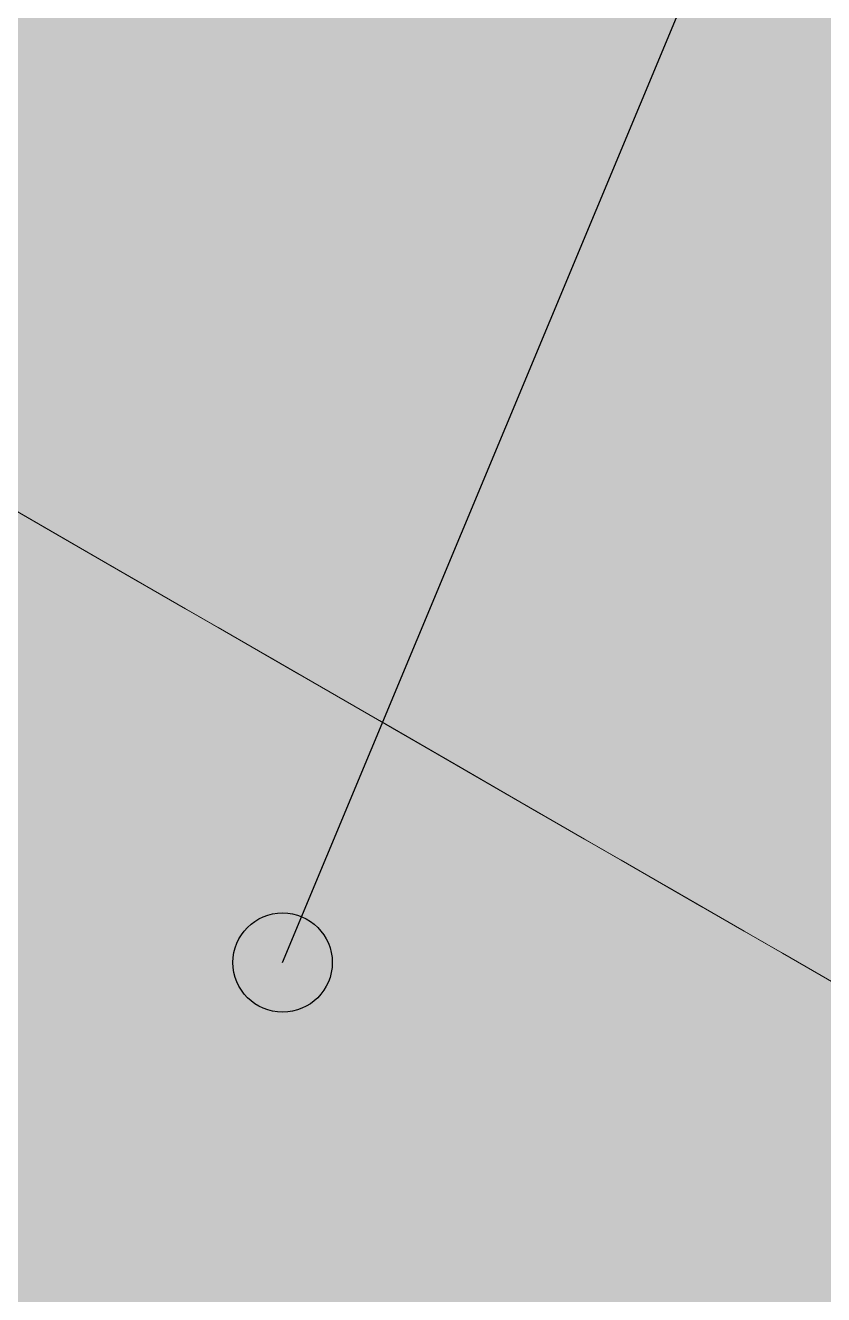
# Model space of a CAD drawing. Header units: metres. Extents: x 349122 to 349453, y 9281252 to 9281971.
# Drawn here: x 349263.943 to 349264.0716, y 9281654.1645 to 9281654.3691 of the extents above; entities that cross this region are included whole.
import ezdxf

# ---------------------------------------------------------------- set-up
doc = ezdxf.new("R2010")
doc.units = ezdxf.units.M
doc.header["$LTSCALE"] = 0.25
doc.layers.add('ISO-3D', color=7, linetype='CONTINUOUS', lineweight=13)
doc.layers.add('ISO-3D-ARISTAS', color=250, linetype='CONTINUOUS', lineweight=13)
doc.layers.add('LLAMADAS-NUM', color=30, linetype='CONTINUOUS', lineweight=25, true_color=0xc05014)

msp = doc.modelspace()

# ---------------------------------------------------------------- linework, layer by layer
at = {"layer": 'ISO-3D', "true_color": 0x9e9c96}
for points in [[(349263.94696, 9281654.38138), (349263.95995, 9281654.37388), (349263.93403, 9281654.37391), (349263.94702, 9281654.36641)], [(349263.97287, 9281654.38134), (349263.98587, 9281654.37384), (349263.95995, 9281654.37388), (349263.97294, 9281654.36638)], [(349263.99879, 9281654.3813), (349264.01178, 9281654.3738), (349263.98587, 9281654.37384), (349263.99886, 9281654.36634)], [(349264.02471, 9281654.38127), (349264.0377, 9281654.37377), (349264.01178, 9281654.3738), (349264.02477, 9281654.3663)], [(349264.05063, 9281654.38123), (349264.06362, 9281654.37373), (349264.0377, 9281654.37377), (349264.05069, 9281654.36627)], [(349264.07654, 9281654.3812), (349264.08953, 9281654.3737), (349264.06362, 9281654.37373), (349264.07661, 9281654.36623)], [(349263.94231, 9281654.37831), (349263.95496, 9281654.371), (349263.9296, 9281654.37097), (349263.94226, 9281654.36367)], [(349263.96766, 9281654.37833), (349263.98052, 9281654.37091), (349263.95496, 9281654.371), (349263.96782, 9281654.36358)], [(349263.99323, 9281654.37824), (349264.00608, 9281654.37082), (349263.98052, 9281654.37091), (349263.99338, 9281654.36348)], [(349264.01879, 9281654.37815), (349264.03165, 9281654.37073), (349264.00608, 9281654.37082), (349264.01894, 9281654.36339)], [(349264.04435, 9281654.37806), (349264.05721, 9281654.37064), (349264.03165, 9281654.37073), (349264.0445, 9281654.3633)], [(349264.06991, 9281654.37797), (349264.08277, 9281654.37055), (349264.05721, 9281654.37064), (349264.07007, 9281654.36321)], [(349263.93403, 9281654.37391), (349263.94702, 9281654.36641), (349263.9211, 9281654.36645), (349263.93409, 9281654.35895)], [(349263.95995, 9281654.37388), (349263.97294, 9281654.36638), (349263.94702, 9281654.36641), (349263.96001, 9281654.35891)], [(349263.98587, 9281654.37384), (349263.99886, 9281654.36634), (349263.97294, 9281654.36638), (349263.98593, 9281654.35888)], [(349264.01178, 9281654.3738), (349264.02477, 9281654.3663), (349263.99886, 9281654.36634), (349264.01185, 9281654.35884)], [(349264.0377, 9281654.37377), (349264.05069, 9281654.36627), (349264.02477, 9281654.3663), (349264.03776, 9281654.3588)], [(349264.06362, 9281654.37373), (349264.07661, 9281654.36623), (349264.05069, 9281654.36627), (349264.06368, 9281654.35877)], [(349263.95496, 9281654.371), (349263.96782, 9281654.36358), (349263.94226, 9281654.36367), (349263.95512, 9281654.35624)], [(349263.98052, 9281654.37091), (349263.99338, 9281654.36348), (349263.96782, 9281654.36358), (349263.98068, 9281654.35615)], [(349264.00608, 9281654.37082), (349264.01894, 9281654.36339), (349263.99338, 9281654.36348), (349264.00624, 9281654.35606)], [(349264.03165, 9281654.37073), (349264.0445, 9281654.3633), (349264.01894, 9281654.36339), (349264.0318, 9281654.35597)], [(349264.05721, 9281654.37064), (349264.07007, 9281654.36321), (349264.0445, 9281654.3633), (349264.05736, 9281654.35588)], [(349264.08277, 9281654.37055), (349264.09563, 9281654.36312), (349264.07007, 9281654.36321), (349264.08292, 9281654.35579)], [(349263.94702, 9281654.36641), (349263.96001, 9281654.35891), (349263.93409, 9281654.35895), (349263.94708, 9281654.35145)], [(349263.97294, 9281654.36638), (349263.98593, 9281654.35888), (349263.96001, 9281654.35891), (349263.973, 9281654.35141)], [(349263.99886, 9281654.36634), (349264.01185, 9281654.35884), (349263.98593, 9281654.35888), (349263.99892, 9281654.35138)], [(349264.02477, 9281654.3663), (349264.03776, 9281654.3588), (349264.01185, 9281654.35884), (349264.02484, 9281654.35134)], [(349264.05069, 9281654.36627), (349264.06368, 9281654.35877), (349264.03776, 9281654.3588), (349264.05075, 9281654.3513)], [(349264.07661, 9281654.36623), (349264.0896, 9281654.35873), (349264.06368, 9281654.35877), (349264.07667, 9281654.35127)], [(349263.94226, 9281654.36367), (349263.95512, 9281654.35624), (349263.92956, 9281654.35633), (349263.94242, 9281654.34891)], [(349263.96782, 9281654.36358), (349263.98068, 9281654.35615), (349263.95512, 9281654.35624), (349263.96798, 9281654.34882)], [(349263.99338, 9281654.36348), (349264.00624, 9281654.35606), (349263.98068, 9281654.35615), (349263.99354, 9281654.34873)], [(349264.01894, 9281654.36339), (349264.0318, 9281654.35597), (349264.00624, 9281654.35606), (349264.0191, 9281654.34864)], [(349264.0445, 9281654.3633), (349264.05736, 9281654.35588), (349264.0318, 9281654.35597), (349264.04466, 9281654.34855)], [(349264.07007, 9281654.36321), (349264.08292, 9281654.35579), (349264.05736, 9281654.35588), (349264.07022, 9281654.34845)], [(349263.93409, 9281654.35895), (349263.94708, 9281654.35145), (349263.92117, 9281654.35149), (349263.93416, 9281654.34399)], [(349263.96001, 9281654.35891), (349263.973, 9281654.35141), (349263.94708, 9281654.35145), (349263.96007, 9281654.34395)], [(349263.98593, 9281654.35888), (349263.99892, 9281654.35138), (349263.973, 9281654.35141), (349263.98599, 9281654.34391)], [(349264.01185, 9281654.35884), (349264.02484, 9281654.35134), (349263.99892, 9281654.35138), (349264.01191, 9281654.34388)], [(349264.03776, 9281654.3588), (349264.05075, 9281654.3513), (349264.02484, 9281654.35134), (349264.03783, 9281654.34384)], [(349264.06368, 9281654.35877), (349264.07667, 9281654.35127), (349264.05075, 9281654.3513), (349264.06374, 9281654.3438)], [(349263.95512, 9281654.35624), (349263.96798, 9281654.34882), (349263.94242, 9281654.34891), (349263.95528, 9281654.34148)], [(349263.98068, 9281654.35615), (349263.99354, 9281654.34873), (349263.96798, 9281654.34882), (349263.98084, 9281654.34139)], [(349264.00624, 9281654.35606), (349264.0191, 9281654.34864), (349263.99354, 9281654.34873), (349264.0064, 9281654.3413)], [(349264.0318, 9281654.35597), (349264.04466, 9281654.34855), (349264.0191, 9281654.34864), (349264.03196, 9281654.34121)], [(349264.05736, 9281654.35588), (349264.07022, 9281654.34845), (349264.04466, 9281654.34855), (349264.05752, 9281654.34112)], [(349264.08292, 9281654.35579), (349264.09578, 9281654.34836), (349264.07022, 9281654.34845), (349264.08308, 9281654.34103)], [(349263.94708, 9281654.35145), (349263.96007, 9281654.34395), (349263.93416, 9281654.34399), (349263.94715, 9281654.33649)], [(349263.973, 9281654.35141), (349263.98599, 9281654.34391), (349263.96007, 9281654.34395), (349263.97306, 9281654.33645)], [(349263.99892, 9281654.35138), (349264.01191, 9281654.34388), (349263.98599, 9281654.34391), (349263.99898, 9281654.33641)], [(349264.02484, 9281654.35134), (349264.03783, 9281654.34384), (349264.01191, 9281654.34388), (349264.0249, 9281654.33638)], [(349264.05075, 9281654.3513), (349264.06374, 9281654.3438), (349264.03783, 9281654.34384), (349264.05082, 9281654.33634)], [(349264.07667, 9281654.35127), (349264.08966, 9281654.34377), (349264.06374, 9281654.3438), (349264.07673, 9281654.3363)], [(349263.94242, 9281654.34891), (349263.95528, 9281654.34148), (349263.92972, 9281654.34158), (349263.94258, 9281654.33415)], [(349263.96798, 9281654.34882), (349263.98084, 9281654.34139), (349263.95528, 9281654.34148), (349263.96814, 9281654.33406)], [(349263.99354, 9281654.34873), (349264.0064, 9281654.3413), (349263.98084, 9281654.34139), (349263.9937, 9281654.33397)], [(349264.0191, 9281654.34864), (349264.03196, 9281654.34121), (349264.0064, 9281654.3413), (349264.01926, 9281654.33388)], [(349264.04466, 9281654.34855), (349264.05752, 9281654.34112), (349264.03196, 9281654.34121), (349264.04482, 9281654.33379)], [(349264.07022, 9281654.34845), (349264.08308, 9281654.34103), (349264.05752, 9281654.34112), (349264.07038, 9281654.3337)], [(349263.93416, 9281654.34399), (349263.94715, 9281654.33649), (349263.92123, 9281654.33652), (349263.93422, 9281654.32902)], [(349263.96007, 9281654.34395), (349263.97306, 9281654.33645), (349263.94715, 9281654.33649), (349263.96014, 9281654.32899)], [(349263.98599, 9281654.34391), (349263.99898, 9281654.33641), (349263.97306, 9281654.33645), (349263.98606, 9281654.32895)], [(349264.01191, 9281654.34388), (349264.0249, 9281654.33638), (349263.99898, 9281654.33641), (349264.01197, 9281654.32891)], [(349264.03783, 9281654.34384), (349264.05082, 9281654.33634), (349264.0249, 9281654.33638), (349264.03789, 9281654.32888)], [(349264.06374, 9281654.3438), (349264.07673, 9281654.3363), (349264.05082, 9281654.33634), (349264.06381, 9281654.32884)], [(349263.95528, 9281654.34148), (349263.96814, 9281654.33406), (349263.94258, 9281654.33415), (349263.95544, 9281654.32673)], [(349263.98084, 9281654.34139), (349263.9937, 9281654.33397), (349263.96814, 9281654.33406), (349263.981, 9281654.32664)], [(349264.0064, 9281654.3413), (349264.01926, 9281654.33388), (349263.9937, 9281654.33397), (349264.00656, 9281654.32655)], [(349264.03196, 9281654.34121), (349264.04482, 9281654.33379), (349264.01926, 9281654.33388), (349264.03212, 9281654.32645)], [(349264.05752, 9281654.34112), (349264.07038, 9281654.3337), (349264.04482, 9281654.33379), (349264.05768, 9281654.32636)], [(349264.08308, 9281654.34103), (349264.09594, 9281654.33361), (349264.07038, 9281654.3337), (349264.08324, 9281654.32627)], [(349263.94715, 9281654.33649), (349263.96014, 9281654.32899), (349263.93422, 9281654.32902), (349263.94721, 9281654.32152)], [(349263.97306, 9281654.33645), (349263.98606, 9281654.32895), (349263.96014, 9281654.32899), (349263.97313, 9281654.32149)], [(349263.99898, 9281654.33641), (349264.01197, 9281654.32891), (349263.98606, 9281654.32895), (349263.99905, 9281654.32145)], [(349264.0249, 9281654.33638), (349264.03789, 9281654.32888), (349264.01197, 9281654.32891), (349264.02496, 9281654.32141)], [(349264.05082, 9281654.33634), (349264.06381, 9281654.32884), (349264.03789, 9281654.32888), (349264.05088, 9281654.32138)], [(349264.07673, 9281654.3363), (349264.08972, 9281654.3288), (349264.06381, 9281654.32884), (349264.0768, 9281654.32134)], [(349263.94258, 9281654.33415), (349263.95544, 9281654.32673), (349263.92987, 9281654.32682), (349263.94273, 9281654.31939)], [(349263.96814, 9281654.33406), (349263.981, 9281654.32664), (349263.95544, 9281654.32673), (349263.96829, 9281654.3193)], [(349263.9937, 9281654.33397), (349264.00656, 9281654.32655), (349263.981, 9281654.32664), (349263.99386, 9281654.31921)], [(349264.01926, 9281654.33388), (349264.03212, 9281654.32645), (349264.00656, 9281654.32655), (349264.01942, 9281654.31912)], [(349264.04482, 9281654.33379), (349264.05768, 9281654.32636), (349264.03212, 9281654.32645), (349264.04498, 9281654.31903)], [(349264.07038, 9281654.3337), (349264.08324, 9281654.32627), (349264.05768, 9281654.32636), (349264.07054, 9281654.31894)], [(349263.93422, 9281654.32902), (349263.94721, 9281654.32152), (349263.92129, 9281654.32156), (349263.93428, 9281654.31406)], [(349263.96014, 9281654.32899), (349263.97313, 9281654.32149), (349263.94721, 9281654.32152), (349263.9602, 9281654.31402)], [(349263.98606, 9281654.32895), (349263.99905, 9281654.32145), (349263.97313, 9281654.32149), (349263.98612, 9281654.31399)], [(349264.01197, 9281654.32891), (349264.02496, 9281654.32141), (349263.99905, 9281654.32145), (349264.01204, 9281654.31395)], [(349264.03789, 9281654.32888), (349264.05088, 9281654.32138), (349264.02496, 9281654.32141), (349264.03795, 9281654.31391)], [(349264.06381, 9281654.32884), (349264.0768, 9281654.32134), (349264.05088, 9281654.32138), (349264.06387, 9281654.31388)], [(349263.95544, 9281654.32673), (349263.96829, 9281654.3193), (349263.94273, 9281654.31939), (349263.95559, 9281654.31197)], [(349263.981, 9281654.32664), (349263.99386, 9281654.31921), (349263.96829, 9281654.3193), (349263.98115, 9281654.31188)], [(349264.00656, 9281654.32655), (349264.01942, 9281654.31912), (349263.99386, 9281654.31921), (349264.00671, 9281654.31179)], [(349264.03212, 9281654.32645), (349264.04498, 9281654.31903), (349264.01942, 9281654.31912), (349264.03228, 9281654.3117)], [(349264.05768, 9281654.32636), (349264.07054, 9281654.31894), (349264.04498, 9281654.31903), (349264.05784, 9281654.31161)], [(349264.08324, 9281654.32627), (349264.0961, 9281654.31885), (349264.07054, 9281654.31894), (349264.0834, 9281654.31152)], [(349263.94721, 9281654.32152), (349263.9602, 9281654.31402), (349263.93428, 9281654.31406), (349263.94727, 9281654.30656)], [(349263.97313, 9281654.32149), (349263.98612, 9281654.31399), (349263.9602, 9281654.31402), (349263.97319, 9281654.30652)], [(349263.99905, 9281654.32145), (349264.01204, 9281654.31395), (349263.98612, 9281654.31399), (349263.99911, 9281654.30649)], [(349264.02496, 9281654.32141), (349264.03795, 9281654.31391), (349264.01204, 9281654.31395), (349264.02503, 9281654.30645)], [(349264.05088, 9281654.32138), (349264.06387, 9281654.31388), (349264.03795, 9281654.31391), (349264.05094, 9281654.30641)], [(349264.0768, 9281654.32134), (349264.08979, 9281654.31384), (349264.06387, 9281654.31388), (349264.07686, 9281654.30638)], [(349263.94273, 9281654.31939), (349263.95559, 9281654.31197), (349263.93003, 9281654.31206), (349263.94289, 9281654.30464)], [(349263.96829, 9281654.3193), (349263.98115, 9281654.31188), (349263.95559, 9281654.31197), (349263.96845, 9281654.30455)], [(349263.99386, 9281654.31921), (349264.00671, 9281654.31179), (349263.98115, 9281654.31188), (349263.99401, 9281654.30445)], [(349264.01942, 9281654.31912), (349264.03228, 9281654.3117), (349264.00671, 9281654.31179), (349264.01957, 9281654.30436)], [(349264.04498, 9281654.31903), (349264.05784, 9281654.31161), (349264.03228, 9281654.3117), (349264.04513, 9281654.30427)], [(349264.07054, 9281654.31894), (349264.0834, 9281654.31152), (349264.05784, 9281654.31161), (349264.0707, 9281654.30418)], [(349263.93428, 9281654.31406), (349263.94727, 9281654.30656), (349263.92136, 9281654.3066), (349263.93435, 9281654.2991)], [(349263.9602, 9281654.31402), (349263.97319, 9281654.30652), (349263.94727, 9281654.30656), (349263.96026, 9281654.29906)], [(349263.98612, 9281654.31399), (349263.99911, 9281654.30649), (349263.97319, 9281654.30652), (349263.98618, 9281654.29902)], [(349264.01204, 9281654.31395), (349264.02503, 9281654.30645), (349263.99911, 9281654.30649), (349264.0121, 9281654.29899)], [(349264.03795, 9281654.31391), (349264.05094, 9281654.30641), (349264.02503, 9281654.30645), (349264.03802, 9281654.29895)], [(349264.06387, 9281654.31388), (349264.07686, 9281654.30638), (349264.05094, 9281654.30641), (349264.06393, 9281654.29891)], [(349263.95559, 9281654.31197), (349263.96845, 9281654.30455), (349263.94289, 9281654.30464), (349263.95575, 9281654.29721)], [(349263.98115, 9281654.31188), (349263.99401, 9281654.30445), (349263.96845, 9281654.30455), (349263.98131, 9281654.29712)], [(349264.00671, 9281654.31179), (349264.01957, 9281654.30436), (349263.99401, 9281654.30445), (349264.00687, 9281654.29703)], [(349264.03228, 9281654.3117), (349264.04513, 9281654.30427), (349264.01957, 9281654.30436), (349264.03243, 9281654.29694)], [(349264.05784, 9281654.31161), (349264.0707, 9281654.30418), (349264.04513, 9281654.30427), (349264.05799, 9281654.29685)], [(349264.0834, 9281654.31152), (349264.09626, 9281654.30409), (349264.0707, 9281654.30418), (349264.08355, 9281654.29676)], [(349263.94727, 9281654.30656), (349263.96026, 9281654.29906), (349263.93435, 9281654.2991), (349263.94734, 9281654.2916)], [(349263.97319, 9281654.30652), (349263.98618, 9281654.29902), (349263.96026, 9281654.29906), (349263.97326, 9281654.29156)], [(349263.99911, 9281654.30649), (349264.0121, 9281654.29899), (349263.98618, 9281654.29902), (349263.99917, 9281654.29152)], [(349264.02503, 9281654.30645), (349264.03802, 9281654.29895), (349264.0121, 9281654.29899), (349264.02509, 9281654.29149)], [(349264.05094, 9281654.30641), (349264.06393, 9281654.29891), (349264.03802, 9281654.29895), (349264.05101, 9281654.29145)], [(349264.07686, 9281654.30638), (349264.08985, 9281654.29888), (349264.06393, 9281654.29891), (349264.07692, 9281654.29141)], [(349263.94289, 9281654.30464), (349263.95575, 9281654.29721), (349263.93019, 9281654.2973), (349263.94305, 9281654.28988)], [(349263.96845, 9281654.30455), (349263.98131, 9281654.29712), (349263.95575, 9281654.29721), (349263.96861, 9281654.28979)], [(349263.99401, 9281654.30445), (349264.00687, 9281654.29703), (349263.98131, 9281654.29712), (349263.99417, 9281654.2897)], [(349264.01957, 9281654.30436), (349264.03243, 9281654.29694), (349264.00687, 9281654.29703), (349264.01973, 9281654.28961)], [(349264.04513, 9281654.30427), (349264.05799, 9281654.29685), (349264.03243, 9281654.29694), (349264.04529, 9281654.28952)], [(349264.0707, 9281654.30418), (349264.08355, 9281654.29676), (349264.05799, 9281654.29685), (349264.07085, 9281654.28942)], [(349263.93435, 9281654.2991), (349263.94734, 9281654.2916), (349263.92142, 9281654.29163), (349263.93441, 9281654.28413)], [(349263.96026, 9281654.29906), (349263.97326, 9281654.29156), (349263.94734, 9281654.2916), (349263.96033, 9281654.2841)], [(349263.98618, 9281654.29902), (349263.99917, 9281654.29152), (349263.97326, 9281654.29156), (349263.98625, 9281654.28406)], [(349264.0121, 9281654.29899), (349264.02509, 9281654.29149), (349263.99917, 9281654.29152), (349264.01216, 9281654.28402)], [(349264.03802, 9281654.29895), (349264.05101, 9281654.29145), (349264.02509, 9281654.29149), (349264.03808, 9281654.28399)], [(349264.06393, 9281654.29891), (349264.07692, 9281654.29141), (349264.05101, 9281654.29145), (349264.064, 9281654.28395)], [(349263.95575, 9281654.29721), (349263.96861, 9281654.28979), (349263.94305, 9281654.28988), (349263.95591, 9281654.28245)], [(349263.98131, 9281654.29712), (349263.99417, 9281654.2897), (349263.96861, 9281654.28979), (349263.98147, 9281654.28236)], [(349264.00687, 9281654.29703), (349264.01973, 9281654.28961), (349263.99417, 9281654.2897), (349264.00703, 9281654.28227)], [(349264.03243, 9281654.29694), (349264.04529, 9281654.28952), (349264.01973, 9281654.28961), (349264.03259, 9281654.28218)], [(349264.05799, 9281654.29685), (349264.07085, 9281654.28942), (349264.04529, 9281654.28952), (349264.05815, 9281654.28209)], [(349264.08355, 9281654.29676), (349264.09641, 9281654.28933), (349264.07085, 9281654.28942), (349264.08371, 9281654.282)], [(349263.94734, 9281654.2916), (349263.96033, 9281654.2841), (349263.93441, 9281654.28413), (349263.9474, 9281654.27663)], [(349263.97326, 9281654.29156), (349263.98625, 9281654.28406), (349263.96033, 9281654.2841), (349263.97332, 9281654.2766)], [(349263.99917, 9281654.29152), (349264.01216, 9281654.28402), (349263.98625, 9281654.28406), (349263.99924, 9281654.27656)], [(349264.02509, 9281654.29149), (349264.03808, 9281654.28399), (349264.01216, 9281654.28402), (349264.02515, 9281654.27652)], [(349264.05101, 9281654.29145), (349264.064, 9281654.28395), (349264.03808, 9281654.28399), (349264.05107, 9281654.27649)], [(349264.07692, 9281654.29141), (349264.08992, 9281654.28391), (349264.064, 9281654.28395), (349264.07699, 9281654.27645)], [(349263.96861, 9281654.28979), (349263.98147, 9281654.28236), (349263.95591, 9281654.28245), (349263.96877, 9281654.27503)], [(349263.99417, 9281654.2897), (349264.00703, 9281654.28227), (349263.98147, 9281654.28236), (349263.99433, 9281654.27494)], [(349264.01973, 9281654.28961), (349264.03259, 9281654.28218), (349264.00703, 9281654.28227), (349264.01989, 9281654.27485)], [(349264.04529, 9281654.28952), (349264.05815, 9281654.28209), (349264.03259, 9281654.28218), (349264.04545, 9281654.27476)], [(349264.07085, 9281654.28942), (349264.08371, 9281654.282), (349264.05815, 9281654.28209), (349264.07101, 9281654.27467)], [(349263.93441, 9281654.28413), (349263.9474, 9281654.27663), (349263.92148, 9281654.27667), (349263.93447, 9281654.26917)], [(349263.96033, 9281654.2841), (349263.97332, 9281654.2766), (349263.9474, 9281654.27663), (349263.96039, 9281654.26913)], [(349263.98147, 9281654.28236), (349263.99433, 9281654.27494), (349263.96877, 9281654.27503), (349263.98163, 9281654.26761)], [(349263.98625, 9281654.28406), (349263.99924, 9281654.27656), (349263.97332, 9281654.2766), (349263.98631, 9281654.2691)], [(349264.01216, 9281654.28402), (349264.02515, 9281654.27652), (349263.99924, 9281654.27656), (349264.01223, 9281654.26906)], [(349264.03808, 9281654.28399), (349264.05107, 9281654.27649), (349264.02515, 9281654.27652), (349264.03814, 9281654.26902)], [(349264.064, 9281654.28395), (349264.07699, 9281654.27645), (349264.05107, 9281654.27649), (349264.06406, 9281654.26899)], [(349264.00703, 9281654.28227), (349264.01989, 9281654.27485), (349263.99433, 9281654.27494), (349264.00719, 9281654.26752)], [(349264.03259, 9281654.28218), (349264.04545, 9281654.27476), (349264.01989, 9281654.27485), (349264.03275, 9281654.26742)], [(349264.05815, 9281654.28209), (349264.07101, 9281654.27467), (349264.04545, 9281654.27476), (349264.05831, 9281654.26733)], [(349264.08371, 9281654.282), (349264.09657, 9281654.27458), (349264.07101, 9281654.27467), (349264.08387, 9281654.26724)], [(349263.9474, 9281654.27663), (349263.96039, 9281654.26913), (349263.93447, 9281654.26917), (349263.94746, 9281654.26167)], [(349263.97332, 9281654.2766), (349263.98631, 9281654.2691), (349263.96039, 9281654.26913), (349263.97338, 9281654.26163)], [(349263.99924, 9281654.27656), (349264.01223, 9281654.26906), (349263.98631, 9281654.2691), (349263.9993, 9281654.2616)], [(349264.02515, 9281654.27652), (349264.03814, 9281654.26902), (349264.01223, 9281654.26906), (349264.02522, 9281654.26156)], [(349264.05107, 9281654.27649), (349264.06406, 9281654.26899), (349264.03814, 9281654.26902), (349264.05113, 9281654.26152)], [(349264.07699, 9281654.27645), (349264.08998, 9281654.26895), (349264.06406, 9281654.26899), (349264.07705, 9281654.26149)], [(349263.99433, 9281654.27494), (349264.00719, 9281654.26752), (349263.98163, 9281654.26761), (349263.99449, 9281654.26018)], [(349264.01989, 9281654.27485), (349264.03275, 9281654.26742), (349264.00719, 9281654.26752), (349264.02005, 9281654.26009)], [(349264.04545, 9281654.27476), (349264.05831, 9281654.26733), (349264.03275, 9281654.26742), (349264.04561, 9281654.26)], [(349264.07101, 9281654.27467), (349264.08387, 9281654.26724), (349264.05831, 9281654.26733), (349264.07117, 9281654.25991)], [(349263.93447, 9281654.26917), (349263.94746, 9281654.26167), (349263.92155, 9281654.26171), (349263.93454, 9281654.25421)], [(349263.96039, 9281654.26913), (349263.97338, 9281654.26163), (349263.94746, 9281654.26167), (349263.96045, 9281654.25417)], [(349263.98631, 9281654.2691), (349263.9993, 9281654.2616), (349263.97338, 9281654.26163), (349263.98637, 9281654.25413)], [(349264.01223, 9281654.26906), (349264.02522, 9281654.26156), (349263.9993, 9281654.2616), (349264.01229, 9281654.2541)], [(349264.03814, 9281654.26902), (349264.05113, 9281654.26152), (349264.02522, 9281654.26156), (349264.03821, 9281654.25406)], [(349264.06406, 9281654.26899), (349264.07705, 9281654.26149), (349264.05113, 9281654.26152), (349264.06412, 9281654.25402)], [(349264.00719, 9281654.26752), (349264.02005, 9281654.26009), (349263.99449, 9281654.26018), (349264.00734, 9281654.25276)], [(349264.03275, 9281654.26742), (349264.04561, 9281654.26), (349264.02005, 9281654.26009), (349264.03291, 9281654.25267)], [(349264.05831, 9281654.26733), (349264.07117, 9281654.25991), (349264.04561, 9281654.26), (349264.05847, 9281654.25258)], [(349264.08387, 9281654.26724), (349264.09673, 9281654.25982), (349264.07117, 9281654.25991), (349264.08403, 9281654.25248)], [(349263.94746, 9281654.26167), (349263.96045, 9281654.25417), (349263.93454, 9281654.25421), (349263.94753, 9281654.24671)], [(349263.97338, 9281654.26163), (349263.98637, 9281654.25413), (349263.96045, 9281654.25417), (349263.97345, 9281654.24667)], [(349263.9993, 9281654.2616), (349264.01229, 9281654.2541), (349263.98637, 9281654.25413), (349263.99936, 9281654.24663)], [(349264.02005, 9281654.26009), (349264.03291, 9281654.25267), (349264.00734, 9281654.25276), (349264.0202, 9281654.24533)], [(349264.02522, 9281654.26156), (349264.03821, 9281654.25406), (349264.01229, 9281654.2541), (349264.02528, 9281654.2466)], [(349264.04561, 9281654.26), (349264.05847, 9281654.25258), (349264.03291, 9281654.25267), (349264.04576, 9281654.24524)], [(349264.05113, 9281654.26152), (349264.06412, 9281654.25402), (349264.03821, 9281654.25406), (349264.0512, 9281654.24656)], [(349264.07117, 9281654.25991), (349264.08403, 9281654.25248), (349264.05847, 9281654.25258), (349264.07133, 9281654.24515)], [(349264.07705, 9281654.26149), (349264.09004, 9281654.25399), (349264.06412, 9281654.25402), (349264.07711, 9281654.24652)], [(349263.93454, 9281654.25421), (349263.94753, 9281654.24671), (349263.92161, 9281654.24674), (349263.9346, 9281654.23924)], [(349263.96045, 9281654.25417), (349263.97345, 9281654.24667), (349263.94753, 9281654.24671), (349263.96052, 9281654.23921)], [(349263.98637, 9281654.25413), (349263.99936, 9281654.24663), (349263.97345, 9281654.24667), (349263.98644, 9281654.23917)], [(349264.01229, 9281654.2541), (349264.02528, 9281654.2466), (349263.99936, 9281654.24663), (349264.01235, 9281654.23913)], [(349264.03821, 9281654.25406), (349264.0512, 9281654.24656), (349264.02528, 9281654.2466), (349264.03827, 9281654.2391)], [(349264.06412, 9281654.25402), (349264.07711, 9281654.24652), (349264.0512, 9281654.24656), (349264.06419, 9281654.23906)], [(349264.03291, 9281654.25267), (349264.04576, 9281654.24524), (349264.0202, 9281654.24533), (349264.03306, 9281654.23791)], [(349264.05847, 9281654.25258), (349264.07133, 9281654.24515), (349264.04576, 9281654.24524), (349264.05862, 9281654.23782)], [(349264.08403, 9281654.25248), (349264.09689, 9281654.24506), (349264.07133, 9281654.24515), (349264.08418, 9281654.23773)], [(349263.94753, 9281654.24671), (349263.96052, 9281654.23921), (349263.9346, 9281654.23924), (349263.94759, 9281654.23174)], [(349263.97345, 9281654.24667), (349263.98644, 9281654.23917), (349263.96052, 9281654.23921), (349263.97351, 9281654.23171)], [(349263.99936, 9281654.24663), (349264.01235, 9281654.23913), (349263.98644, 9281654.23917), (349263.99943, 9281654.23167)], [(349264.02528, 9281654.2466), (349264.03827, 9281654.2391), (349264.01235, 9281654.23913), (349264.02534, 9281654.23163)], [(349264.0512, 9281654.24656), (349264.06419, 9281654.23906), (349264.03827, 9281654.2391), (349264.05126, 9281654.2316)], [(349264.07711, 9281654.24652), (349264.09011, 9281654.23902), (349264.06419, 9281654.23906), (349264.07718, 9281654.23156)], [(349264.04576, 9281654.24524), (349264.05862, 9281654.23782), (349264.03306, 9281654.23791), (349264.04592, 9281654.23048)], [(349264.07133, 9281654.24515), (349264.08418, 9281654.23773), (349264.05862, 9281654.23782), (349264.07148, 9281654.23039)], [(349263.9346, 9281654.23924), (349263.94759, 9281654.23174), (349263.92167, 9281654.23178), (349263.93466, 9281654.22428)], [(349263.96052, 9281654.23921), (349263.97351, 9281654.23171), (349263.94759, 9281654.23174), (349263.96058, 9281654.22424)], [(349263.98644, 9281654.23917), (349263.99943, 9281654.23167), (349263.97351, 9281654.23171), (349263.9865, 9281654.22421)], [(349264.01235, 9281654.23913), (349264.02534, 9281654.23163), (349263.99943, 9281654.23167), (349264.01242, 9281654.22417)], [(349264.03827, 9281654.2391), (349264.05126, 9281654.2316), (349264.02534, 9281654.23163), (349264.03833, 9281654.22413)], [(349264.05862, 9281654.23782), (349264.07148, 9281654.23039), (349264.04592, 9281654.23048), (349264.05878, 9281654.22306)], [(349264.06419, 9281654.23906), (349264.07718, 9281654.23156), (349264.05126, 9281654.2316), (349264.06425, 9281654.2241)], [(349264.08418, 9281654.23773), (349264.09704, 9281654.2303), (349264.07148, 9281654.23039), (349264.08434, 9281654.22297)], [(349263.94759, 9281654.23174), (349263.96058, 9281654.22424), (349263.93466, 9281654.22428), (349263.94765, 9281654.21678)], [(349263.97351, 9281654.23171), (349263.9865, 9281654.22421), (349263.96058, 9281654.22424), (349263.97357, 9281654.21674)], [(349263.99943, 9281654.23167), (349264.01242, 9281654.22417), (349263.9865, 9281654.22421), (349263.99949, 9281654.21671)], [(349264.02534, 9281654.23163), (349264.03833, 9281654.22413), (349264.01242, 9281654.22417), (349264.02541, 9281654.21667)], [(349264.05126, 9281654.2316), (349264.06425, 9281654.2241), (349264.03833, 9281654.22413), (349264.05132, 9281654.21663)], [(349264.07718, 9281654.23156), (349264.09017, 9281654.22406), (349264.06425, 9281654.2241), (349264.07724, 9281654.2166)], [(349264.07148, 9281654.23039), (349264.08434, 9281654.22297), (349264.05878, 9281654.22306), (349264.07164, 9281654.21564)], [(349263.93466, 9281654.22428), (349263.94765, 9281654.21678), (349263.92174, 9281654.21682), (349263.93473, 9281654.20932)], [(349263.96058, 9281654.22424), (349263.97357, 9281654.21674), (349263.94765, 9281654.21678), (349263.96064, 9281654.20928)], [(349263.9865, 9281654.22421), (349263.99949, 9281654.21671), (349263.97357, 9281654.21674), (349263.98656, 9281654.20924)], [(349264.01242, 9281654.22417), (349264.02541, 9281654.21667), (349263.99949, 9281654.21671), (349264.01248, 9281654.20921)], [(349264.03833, 9281654.22413), (349264.05132, 9281654.21663), (349264.02541, 9281654.21667), (349264.0384, 9281654.20917)], [(349264.06425, 9281654.2241), (349264.07724, 9281654.2166), (349264.05132, 9281654.21663), (349264.06431, 9281654.20913)], [(349263.94765, 9281654.21678), (349263.96064, 9281654.20928), (349263.93473, 9281654.20932), (349263.94772, 9281654.20182)], [(349263.97357, 9281654.21674), (349263.98656, 9281654.20924), (349263.96064, 9281654.20928), (349263.97364, 9281654.20178)], [(349263.99949, 9281654.21671), (349264.01248, 9281654.20921), (349263.98656, 9281654.20924), (349263.99955, 9281654.20174)], [(349264.02541, 9281654.21667), (349264.0384, 9281654.20917), (349264.01248, 9281654.20921), (349264.02547, 9281654.20171)], [(349264.05132, 9281654.21663), (349264.06431, 9281654.20913), (349264.0384, 9281654.20917), (349264.05139, 9281654.20167)], [(349264.07724, 9281654.2166), (349264.09023, 9281654.2091), (349264.06431, 9281654.20913), (349264.0773, 9281654.20163)], [(349263.93473, 9281654.20932), (349263.94772, 9281654.20182), (349263.9218, 9281654.20185), (349263.93479, 9281654.19435)], [(349263.96064, 9281654.20928), (349263.97364, 9281654.20178), (349263.94772, 9281654.20182), (349263.96071, 9281654.19432)], [(349263.98656, 9281654.20924), (349263.99955, 9281654.20174), (349263.97364, 9281654.20178), (349263.98663, 9281654.19428)], [(349264.01248, 9281654.20921), (349264.02547, 9281654.20171), (349263.99955, 9281654.20174), (349264.01254, 9281654.19424)], [(349264.0384, 9281654.20917), (349264.05139, 9281654.20167), (349264.02547, 9281654.20171), (349264.03846, 9281654.19421)], [(349264.06431, 9281654.20913), (349264.0773, 9281654.20163), (349264.05139, 9281654.20167), (349264.06438, 9281654.19417)], [(349263.94772, 9281654.20182), (349263.96071, 9281654.19432), (349263.93479, 9281654.19435), (349263.94778, 9281654.18685)], [(349263.97364, 9281654.20178), (349263.98663, 9281654.19428), (349263.96071, 9281654.19432), (349263.9737, 9281654.18682)], [(349263.99955, 9281654.20174), (349264.01254, 9281654.19424), (349263.98663, 9281654.19428), (349263.99962, 9281654.18678)], [(349264.02547, 9281654.20171), (349264.03846, 9281654.19421), (349264.01254, 9281654.19424), (349264.02553, 9281654.18674)], [(349264.05139, 9281654.20167), (349264.06438, 9281654.19417), (349264.03846, 9281654.19421), (349264.05145, 9281654.18671)], [(349264.0773, 9281654.20163), (349264.0903, 9281654.19413), (349264.06438, 9281654.19417), (349264.07737, 9281654.18667)], [(349263.93479, 9281654.19435), (349263.94778, 9281654.18685), (349263.92186, 9281654.18689), (349263.93485, 9281654.17939)], [(349263.96071, 9281654.19432), (349263.9737, 9281654.18682), (349263.94778, 9281654.18685), (349263.96077, 9281654.17935)], [(349263.98663, 9281654.19428), (349263.99962, 9281654.18678), (349263.9737, 9281654.18682), (349263.98669, 9281654.17932)], [(349264.01254, 9281654.19424), (349264.02553, 9281654.18674), (349263.99962, 9281654.18678), (349264.01261, 9281654.17928)], [(349264.03846, 9281654.19421), (349264.05145, 9281654.18671), (349264.02553, 9281654.18674), (349264.03852, 9281654.17924)], [(349264.06438, 9281654.19417), (349264.07737, 9281654.18667), (349264.05145, 9281654.18671), (349264.06444, 9281654.17921)], [(349263.94778, 9281654.18685), (349263.96077, 9281654.17935), (349263.93485, 9281654.17939), (349263.94784, 9281654.17189)], [(349263.9737, 9281654.18682), (349263.98669, 9281654.17932), (349263.96077, 9281654.17935), (349263.97376, 9281654.17185)], [(349263.99962, 9281654.18678), (349264.01261, 9281654.17928), (349263.98669, 9281654.17932), (349263.99968, 9281654.17182)], [(349264.02553, 9281654.18674), (349264.03852, 9281654.17924), (349264.01261, 9281654.17928), (349264.0256, 9281654.17178)], [(349264.05145, 9281654.18671), (349264.06444, 9281654.17921), (349264.03852, 9281654.17924), (349264.05151, 9281654.17174)], [(349264.07737, 9281654.18667), (349264.09036, 9281654.17917), (349264.06444, 9281654.17921), (349264.07743, 9281654.17171)], [(349263.93485, 9281654.17939), (349263.94784, 9281654.17189), (349263.92193, 9281654.17193), (349263.93492, 9281654.16443)], [(349263.96077, 9281654.17935), (349263.97376, 9281654.17185), (349263.94784, 9281654.17189), (349263.96083, 9281654.16439)], [(349263.98669, 9281654.17932), (349263.99968, 9281654.17182), (349263.97376, 9281654.17185), (349263.98675, 9281654.16435)], [(349264.01261, 9281654.17928), (349264.0256, 9281654.17178), (349263.99968, 9281654.17182), (349264.01267, 9281654.16432)], [(349264.03852, 9281654.17924), (349264.05151, 9281654.17174), (349264.0256, 9281654.17178), (349264.03859, 9281654.16428)], [(349264.06444, 9281654.17921), (349264.07743, 9281654.17171), (349264.05151, 9281654.17174), (349264.0645, 9281654.16424)], [(349263.94784, 9281654.17189), (349263.96083, 9281654.16439), (349263.93492, 9281654.16443), (349263.94791, 9281654.15693)], [(349263.97376, 9281654.17185), (349263.98675, 9281654.16435), (349263.96083, 9281654.16439), (349263.97383, 9281654.15689)], [(349263.99968, 9281654.17182), (349264.01267, 9281654.16432), (349263.98675, 9281654.16435), (349263.99974, 9281654.15685)], [(349264.0256, 9281654.17178), (349264.03859, 9281654.16428), (349264.01267, 9281654.16432), (349264.02566, 9281654.15682)], [(349264.05151, 9281654.17174), (349264.0645, 9281654.16424), (349264.03859, 9281654.16428), (349264.05158, 9281654.15678)], [(349264.07743, 9281654.17171), (349264.09042, 9281654.16421), (349264.0645, 9281654.16424), (349264.07749, 9281654.15674)]]:
    msp.add_solid(points, dxfattribs=at)
at = {"layer": 'ISO-3D', "true_color": 0xafa288}
for points in [[(349263.93504, 9281654.2795), (349263.94803, 9281654.272), (349263.93504, 9281654.2945), (349263.94803, 9281654.287)], [(349263.94803, 9281654.272), (349263.96103, 9281654.2645), (349263.94803, 9281654.287), (349263.96103, 9281654.2795)], [(349263.93504, 9281654.2645), (349263.94803, 9281654.257), (349263.93504, 9281654.2795), (349263.94803, 9281654.272)], [(349263.96103, 9281654.2645), (349263.97402, 9281654.257), (349263.96103, 9281654.2795), (349263.97402, 9281654.272)], [(349263.94803, 9281654.257), (349263.96103, 9281654.2495), (349263.94803, 9281654.272), (349263.96103, 9281654.2645)], [(349263.97402, 9281654.257), (349263.98701, 9281654.2495), (349263.97402, 9281654.272), (349263.98701, 9281654.2645)], [(349263.93504, 9281654.2495), (349263.94803, 9281654.242), (349263.93504, 9281654.2645), (349263.94803, 9281654.257)], [(349263.96103, 9281654.2495), (349263.97402, 9281654.242), (349263.96103, 9281654.2645), (349263.97402, 9281654.257)], [(349263.98701, 9281654.2495), (349264, 9281654.242), (349263.98701, 9281654.2645), (349264, 9281654.257)], [(349263.94803, 9281654.242), (349263.96103, 9281654.2345), (349263.94803, 9281654.257), (349263.96103, 9281654.2495)], [(349263.97402, 9281654.242), (349263.98701, 9281654.2345), (349263.97402, 9281654.257), (349263.98701, 9281654.2495)], [(349264, 9281654.242), (349264.01299, 9281654.2345), (349264, 9281654.257), (349264.01299, 9281654.2495)], [(349263.93504, 9281654.2345), (349263.94803, 9281654.227), (349263.93504, 9281654.2495), (349263.94803, 9281654.242)], [(349263.96103, 9281654.2345), (349263.97402, 9281654.227), (349263.96103, 9281654.2495), (349263.97402, 9281654.242)], [(349263.98701, 9281654.2345), (349264, 9281654.227), (349263.98701, 9281654.2495), (349264, 9281654.242)], [(349264.01299, 9281654.2345), (349264.02598, 9281654.227), (349264.01299, 9281654.2495), (349264.02598, 9281654.242)], [(349263.94803, 9281654.227), (349263.96103, 9281654.2195), (349263.94803, 9281654.242), (349263.96103, 9281654.2345)], [(349263.97402, 9281654.227), (349263.98701, 9281654.2195), (349263.97402, 9281654.242), (349263.98701, 9281654.2345)], [(349264, 9281654.227), (349264.01299, 9281654.2195), (349264, 9281654.242), (349264.01299, 9281654.2345)], [(349264.02598, 9281654.227), (349264.03897, 9281654.2195), (349264.02598, 9281654.242), (349264.03897, 9281654.2345)], [(349263.93504, 9281654.22021), (349263.94803, 9281654.21271), (349263.93504, 9281654.2345), (349263.94803, 9281654.227)], [(349263.96103, 9281654.2195), (349263.97402, 9281654.212), (349263.96103, 9281654.2345), (349263.97402, 9281654.227)], [(349263.98701, 9281654.2195), (349264, 9281654.212), (349263.98701, 9281654.2345), (349264, 9281654.227)], [(349264.01299, 9281654.2195), (349264.02598, 9281654.212), (349264.01299, 9281654.2345), (349264.02598, 9281654.227)], [(349264.03897, 9281654.2195), (349264.05196, 9281654.212), (349264.03897, 9281654.2345), (349264.05196, 9281654.227)], [(349263.94803, 9281654.21271), (349263.96103, 9281654.20521), (349263.94803, 9281654.227), (349263.96103, 9281654.2195)], [(349263.97402, 9281654.212), (349263.98701, 9281654.2045), (349263.97402, 9281654.227), (349263.98701, 9281654.2195)], [(349264, 9281654.212), (349264.01299, 9281654.2045), (349264, 9281654.227), (349264.01299, 9281654.2195)], [(349264.02598, 9281654.212), (349264.03897, 9281654.2045), (349264.02598, 9281654.227), (349264.03897, 9281654.2195)], [(349264.05196, 9281654.212), (349264.06495, 9281654.2045), (349264.05196, 9281654.227), (349264.06495, 9281654.2195)], [(349263.93504, 9281654.20593), (349263.94803, 9281654.19843), (349263.93504, 9281654.22021), (349263.94803, 9281654.21271)], [(349263.96103, 9281654.20521), (349263.97402, 9281654.19771), (349263.96103, 9281654.2195), (349263.97402, 9281654.212)], [(349263.98701, 9281654.2045), (349264, 9281654.197), (349263.98701, 9281654.2195), (349264, 9281654.212)], [(349264.01299, 9281654.2045), (349264.02598, 9281654.197), (349264.01299, 9281654.2195), (349264.02598, 9281654.212)], [(349264.03897, 9281654.2045), (349264.05196, 9281654.197), (349264.03897, 9281654.2195), (349264.05196, 9281654.212)], [(349264.06495, 9281654.2045), (349264.07794, 9281654.197), (349264.06495, 9281654.2195), (349264.07794, 9281654.212)], [(349263.94803, 9281654.19843), (349263.96103, 9281654.19093), (349263.94803, 9281654.21271), (349263.96103, 9281654.20521)], [(349263.97402, 9281654.19771), (349263.98701, 9281654.19021), (349263.97402, 9281654.212), (349263.98701, 9281654.2045)], [(349264, 9281654.197), (349264.01299, 9281654.1895), (349264, 9281654.212), (349264.01299, 9281654.2045)], [(349264.02598, 9281654.197), (349264.03897, 9281654.1895), (349264.02598, 9281654.212), (349264.03897, 9281654.2045)], [(349264.05196, 9281654.197), (349264.06495, 9281654.1895), (349264.05196, 9281654.212), (349264.06495, 9281654.2045)], [(349263.93504, 9281654.19164), (349263.94803, 9281654.18414), (349263.93504, 9281654.20593), (349263.94803, 9281654.19843)], [(349263.96103, 9281654.19093), (349263.97402, 9281654.18343), (349263.96103, 9281654.20521), (349263.97402, 9281654.19771)], [(349263.98701, 9281654.19021), (349264, 9281654.18271), (349263.98701, 9281654.2045), (349264, 9281654.197)], [(349264.01299, 9281654.1895), (349264.02598, 9281654.182), (349264.01299, 9281654.2045), (349264.02598, 9281654.197)], [(349264.03897, 9281654.1895), (349264.05196, 9281654.182), (349264.03897, 9281654.2045), (349264.05196, 9281654.197)], [(349264.06495, 9281654.1895), (349264.07794, 9281654.182), (349264.06495, 9281654.2045), (349264.07794, 9281654.197)], [(349263.94803, 9281654.18414), (349263.96103, 9281654.17664), (349263.94803, 9281654.19843), (349263.96103, 9281654.19093)], [(349263.97402, 9281654.18343), (349263.98701, 9281654.17593), (349263.97402, 9281654.19771), (349263.98701, 9281654.19021)], [(349264, 9281654.18271), (349264.01299, 9281654.17521), (349264, 9281654.197), (349264.01299, 9281654.1895)], [(349264.02598, 9281654.182), (349264.03897, 9281654.1745), (349264.02598, 9281654.197), (349264.03897, 9281654.1895)], [(349264.05196, 9281654.182), (349264.06495, 9281654.1745), (349264.05196, 9281654.197), (349264.06495, 9281654.1895)], [(349263.93504, 9281654.17736), (349263.94803, 9281654.16986), (349263.93504, 9281654.19164), (349263.94803, 9281654.18414)], [(349263.96103, 9281654.17664), (349263.97402, 9281654.16914), (349263.96103, 9281654.19093), (349263.97402, 9281654.18343)], [(349263.98701, 9281654.17593), (349264, 9281654.16843), (349263.98701, 9281654.19021), (349264, 9281654.18271)], [(349264.01299, 9281654.17521), (349264.02598, 9281654.16771), (349264.01299, 9281654.1895), (349264.02598, 9281654.182)], [(349264.03897, 9281654.1745), (349264.05196, 9281654.167), (349264.03897, 9281654.1895), (349264.05196, 9281654.182)], [(349264.06495, 9281654.1745), (349264.07794, 9281654.167), (349264.06495, 9281654.1895), (349264.07794, 9281654.182)], [(349263.94803, 9281654.16986), (349263.96103, 9281654.16236), (349263.94803, 9281654.18414), (349263.96103, 9281654.17664)], [(349263.97402, 9281654.16914), (349263.98701, 9281654.16164), (349263.97402, 9281654.18343), (349263.98701, 9281654.17593)], [(349264, 9281654.16843), (349264.01299, 9281654.16093), (349264, 9281654.18271), (349264.01299, 9281654.17521)], [(349264.02598, 9281654.16771), (349264.03897, 9281654.16021), (349264.02598, 9281654.182), (349264.03897, 9281654.1745)], [(349264.05196, 9281654.167), (349264.06495, 9281654.1595), (349264.05196, 9281654.182), (349264.06495, 9281654.1745)], [(349263.93504, 9281654.16307), (349263.94803, 9281654.15557), (349263.93504, 9281654.17736), (349263.94803, 9281654.16986)], [(349263.96103, 9281654.16236), (349263.97402, 9281654.15486), (349263.96103, 9281654.17664), (349263.97402, 9281654.16914)], [(349263.98701, 9281654.16164), (349264, 9281654.15414), (349263.98701, 9281654.17593), (349264, 9281654.16843)], [(349264.01299, 9281654.16093), (349264.02598, 9281654.15343), (349264.01299, 9281654.17521), (349264.02598, 9281654.16771)], [(349264.03897, 9281654.16021), (349264.05196, 9281654.15271), (349264.03897, 9281654.1745), (349264.05196, 9281654.167)], [(349264.06495, 9281654.1595), (349264.07794, 9281654.152), (349264.06495, 9281654.1745), (349264.07794, 9281654.167)], [(349263.94803, 9281654.15557), (349263.96103, 9281654.14807), (349263.94803, 9281654.16986), (349263.96103, 9281654.16236)], [(349263.97402, 9281654.15486), (349263.98701, 9281654.14736), (349263.97402, 9281654.16914), (349263.98701, 9281654.16164)], [(349264, 9281654.15414), (349264.01299, 9281654.14664), (349264, 9281654.16843), (349264.01299, 9281654.16093)], [(349264.02598, 9281654.15343), (349264.03897, 9281654.14593), (349264.02598, 9281654.16771), (349264.03897, 9281654.16021)], [(349264.05196, 9281654.15271), (349264.06495, 9281654.14521), (349264.05196, 9281654.167), (349264.06495, 9281654.1595)]]:
    msp.add_solid(points, dxfattribs=at)
at = {"layer": 'ISO-3D', "true_color": 0x724830}
for points in [[(349263.93052, 9281654.20864), (349263.93465, 9281654.20974), (349264.01328, 9281654.16086), (349264.0174, 9281654.16196)], [(349263.93052, 9281654.18959), (349263.9264, 9281654.18848), (349264.01328, 9281654.14181), (349264.00915, 9281654.1407)]]:
    msp.add_solid(points, dxfattribs=at)
at = {"layer": 'ISO-3D', "true_color": 0x503321}
msp.add_solid([(349263.93465, 9281654.20974), (349263.93767, 9281654.208), (349264.0174, 9281654.16196), (349264.02042, 9281654.16022)], dxfattribs=at)
at = {"layer": 'ISO-3D', "true_color": 0x825336}
for points in [[(349263.9264, 9281654.20498), (349263.93052, 9281654.20864), (349264.00915, 9281654.1572), (349264.01328, 9281654.16086)], [(349263.93465, 9281654.19324), (349263.93052, 9281654.18959), (349264.0174, 9281654.14547), (349264.01328, 9281654.14181)]]:
    msp.add_solid(points, dxfattribs=at)
at = {"layer": 'ISO-3D', "true_color": 0x633f29}
for points in [[(349263.93767, 9281654.208), (349263.93877, 9281654.20387), (349264.02042, 9281654.16022), (349264.02152, 9281654.1561)], [(349263.92338, 9281654.19022), (349263.92227, 9281654.19435), (349264.00613, 9281654.14245), (349264.00503, 9281654.14657)]]:
    msp.add_solid(points, dxfattribs=at)
at = {"layer": 'ISO-3D', "true_color": 0x855538}
for points in [[(349263.92338, 9281654.19975), (349263.9264, 9281654.20498), (349264.00613, 9281654.15197), (349264.00915, 9281654.1572)], [(349263.93767, 9281654.19847), (349263.93465, 9281654.19324), (349264.02042, 9281654.1507), (349264.0174, 9281654.14547)]]:
    msp.add_solid(points, dxfattribs=at)
at = {"layer": 'ISO-3D', "true_color": 0x7a4d33}
for points in [[(349263.93877, 9281654.20387), (349263.93767, 9281654.19847), (349264.02152, 9281654.1561), (349264.02042, 9281654.1507)], [(349263.92227, 9281654.19435), (349263.92338, 9281654.19975), (349264.00503, 9281654.14657), (349264.00613, 9281654.15197)]]:
    msp.add_solid(points, dxfattribs=at)
at = {"layer": 'ISO-3D', "true_color": 0x583825}
msp.add_solid([(349263.9264, 9281654.18848), (349263.92338, 9281654.19022), (349264.00915, 9281654.1407), (349264.00613, 9281654.14245)], dxfattribs=at)
at = {"layer": 'ISO-3D-ARISTAS', "color": 250}
for p, q in [((349263.94305, 9281654.28988), (349263.93019, 9281654.2973)), ((349263.94803, 9281654.287), (349263.93504, 9281654.2945)), ((349263.95591, 9281654.28245), (349263.94305, 9281654.28988)), ((349263.96103, 9281654.2795), (349263.94803, 9281654.287)), ((349263.96877, 9281654.27503), (349263.95591, 9281654.28245)), ((349263.97402, 9281654.272), (349263.96103, 9281654.2795)), ((349263.98163, 9281654.26761), (349263.96877, 9281654.27503)), ((349263.98701, 9281654.2645), (349263.97402, 9281654.272)), ((349263.99449, 9281654.26018), (349263.98163, 9281654.26761)), ((349264, 9281654.257), (349263.98701, 9281654.2645)), ((349264.00734, 9281654.25276), (349263.99449, 9281654.26018)), ((349264.01299, 9281654.2495), (349264, 9281654.257)), ((349264.0202, 9281654.24533), (349264.00734, 9281654.25276)), ((349264.02598, 9281654.242), (349264.01299, 9281654.2495)), ((349264.03306, 9281654.23791), (349264.0202, 9281654.24533)), ((349264.03897, 9281654.2345), (349264.02598, 9281654.242)), ((349264.04592, 9281654.23048), (349264.03306, 9281654.23791)), ((349264.05196, 9281654.227), (349264.03897, 9281654.2345)), ((349264.05878, 9281654.22306), (349264.04592, 9281654.23048)), ((349264.06495, 9281654.2195), (349264.05196, 9281654.227)), ((349264.07164, 9281654.21564), (349264.05878, 9281654.22306)), ((349264.07794, 9281654.212), (349264.06495, 9281654.2195))]:
    msp.add_line(p, q, dxfattribs=at)
at = {"layer": 'LLAMADAS-NUM'}
msp.add_line((349263.98441, 9281654.218), (349264.06902, 9281654.42108), dxfattribs=at)
msp.add_circle((349263.98441, 9281654.218), 0.008, dxfattribs=at)

doc.saveas('drawing.dxf')
